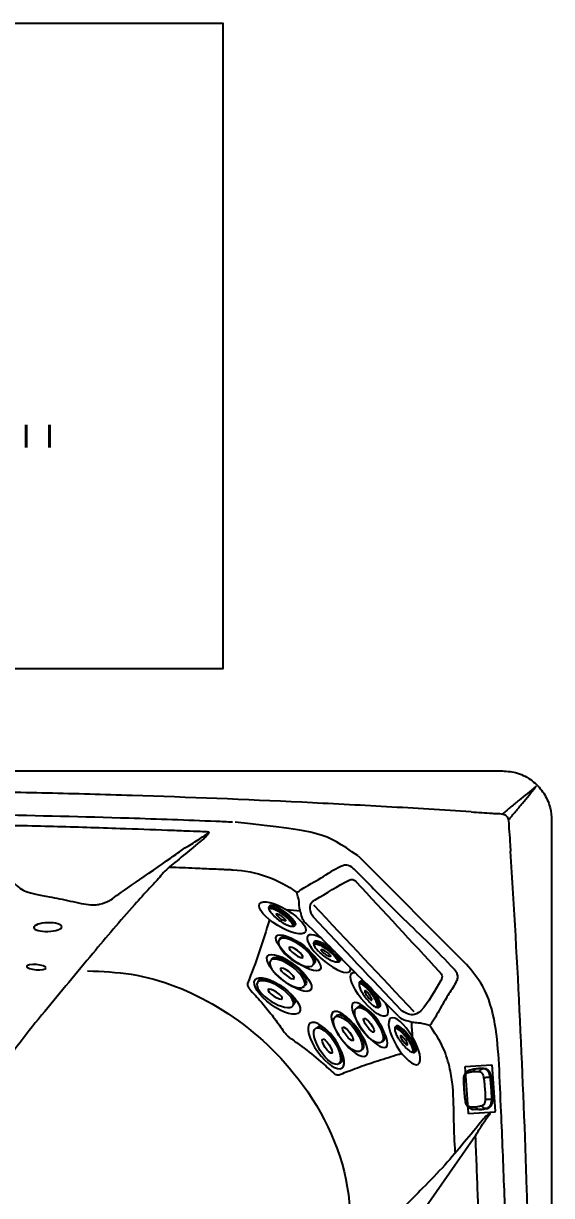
# Model space of a CAD drawing. Extents: x 408 to 498, y 628 to 778.
# Drawn here: x 466.6 to 497.8, y 709.4 to 778.5 of the extents above; entities that cross this region are included whole.
import ezdxf
from ezdxf.enums import TextEntityAlignment as Align

# ---------------------------------------------------------------- set-up
doc = ezdxf.new("R2010")
doc.units = 0
doc.header["$MEASUREMENT"] = 0
for name, color, linetype in [('1', 4, 'Continuous'), ('DIM', 3, 'Continuous'), ('JET', 3, 'Continuous'), ('LIGHT', 1, 'Continuous')]:
    doc.layers.add(name, color=color, linetype=linetype)
doc.styles.add('SIMPLEX', font='simplex')

# ---------------------------------------------------------------- blocks, each defined once
blk = doc.blocks.new('MINI')
at = {"layer": '1', "color": 3}
for p, q in [((0.223, 0.931), (0.327, 0.931)), ((0.391, 0.895), (0.44, 0.828)), ((0.391, 0.895), (0.391, 0.895)), ((0.223, -0.932), (0.327, -0.932)), ((0.327, -0.932), (0.327, -0.932)), ((0.386, -0.902), (0.441, -0.828))]:
    blk.add_line(p, q, dxfattribs=at)
for points in [[(0.223, 0.931, 0.267867), (0.159, 0.895, 0.072378), (0.065, 0.659, 0.034036), (0.019, 0.384, 0.024706), (0, 0, 0.024706), (0.019, -0.384, 0.034036), (0.065, -0.659, 0.072378), (0.159, -0.895, 0.267867), (0.223, -0.932, 0.267867)], [(0.391, 0.895, 0.267867), (0.327, 0.931, 0.267867), (0.264, 0.895, 0.072378), (0.17, 0.659, 0.034036), (0.123, 0.384, 0.024706), (0.104, 0, 0.024706), (0.123, -0.384, 0.034036), (0.17, -0.659, 0.072378), (0.264, -0.895, 0.267867), (0.327, -0.932, 0.267867)], [(0.327, -0.932, 0.238458), (0.386, -0.902, 0.072378)]]:
    blk.add_lwpolyline(points, format="xyb", dxfattribs=at)
for points in [[(0.386, -0.855, 0.267867), (0.445, -0.822, 0.072378), (0.531, -0.605, 0.034036), (0.574, -0.352, 0.024706), (0.591, 0, 0.024706), (0.574, 0.352, 0.034036), (0.531, 0.605, 0.072378), (0.445, 0.822, 0.267867), (0.386, 0.855, 0.267867), (0.328, 0.822, 0.072378), (0.242, 0.605, 0.034036), (0.199, 0.352, 0.024706), (0.182, 0, 0.024706), (0.199, -0.352, 0.034036), (0.242, -0.605, 0.072378), (0.328, -0.822, 0.267867)], [(0.388, 0.343, 0.280852), (0.368, 0.331, 0.066452), (0.337, 0.244, 0.030521), (0.321, 0.143, 0.022038), (0.315, 0.003, 0.022038), (0.321, -0.137, 0.030521), (0.337, -0.238, 0.066452), (0.368, -0.325, 0.280852), (0.388, -0.337, 0.280852), (0.408, -0.325, 0.066452), (0.439, -0.238, 0.030521), (0.454, -0.137, 0.022038), (0.46, 0.003, 0.022038), (0.454, 0.143, 0.030521), (0.439, 0.244, 0.066452), (0.408, 0.331, 0.280852)]]:
    blk.add_lwpolyline(points, format="xyb", close=True, dxfattribs=at)
blk = doc.blocks.new('Pillow Retg')
at = {"layer": '1'}
for points in [[(-5.004, -1.096), (1.142, 4.968)], [(-4.93, -0.332), (0.428, 4.971)], [(2.696, 2.852), (2.692, 2.657), (2.591, 2.517)], [(-4.994, -1.448), (-5.184, -1.025), (-4.93, -0.332)], [(-2.591, -2.517), (-2.875, -2.694), (-3.044, -2.672)]]:
    blk.add_spline(points, degree=3, dxfattribs=at)
for points, knots in [([(0.428, 4.971), (0.583, 5.065), (0.863, 5.236), (1.309, 5.142), (1.832, 4.269), (2.308, 3.587), (2.691, 2.864), (2.696, 2.852)], [0, 0, 0, 0, 0.533921, 0.963649, 1.171047, 3.522005, 3.560627, 3.560627, 3.560627, 3.560627]), ([(-3.044, -2.672), (-3.051, -2.67), (-3.08, -2.662), (-3.724, -2.276), (-4.423, -1.955), (-4.975, -1.464), (-4.994, -1.448)], [11.621374, 11.621374, 11.621374, 11.621374, 11.643352, 11.711054, 13.84981, 13.926258, 13.926258, 13.926258, 13.926258])]:
    blk.add_open_spline(points, degree=3, knots=knots, dxfattribs=at)
blk.add_open_spline([(2.591, 2.517), (0.864, 0.839), (-0.864, -0.839), (-2.591, -2.517)], degree=3, dxfattribs=at)
blk = doc.blocks.new('2018 PULSE')
at = {"layer": '1', "color": 6}
blk.add_line((89.46, 86.548), (89.46, 2.713), dxfattribs=at)
at = {"layer": '1', "linetype": 'Continuous', "lineweight": 25}
for p, q in [((78.055, 84.262), (84.447, 77.87)), ((84.978, 67.769), (81.918, 63.367))]:
    blk.add_line(p, q, dxfattribs=at)
at = {"layer": '1', "color": 3, "linetype": 'Continuous', "lineweight": 25}
for p, q in [((84.375, 71.844), (85.948, 71.951)), ((84.375, 71.844), (85.948, 71.951)), ((85.948, 71.951), (86.135, 69.208)), ((85.948, 71.951), (86.135, 69.208)), ((84.563, 69.1), (84.375, 71.844)), ((84.563, 69.1), (84.375, 71.844)), ((84.64, 71.643), (84.65, 71.647)), ((85.031, 71.724), (85.048, 71.726)), ((85.048, 71.728), (85.108, 71.735)), ((85.048, 71.726), (85.104, 71.734)), ((85.104, 71.734), (85.164, 71.741)), ((85.479, 71.731), (85.538, 71.738)), ((85.535, 71.739), (85.538, 71.738)), ((85.819, 71.233), (85.88, 71.237)), ((85.917, 69.932), (85.978, 69.935)), ((86.14, 69.158), (84.565, 69.05)), ((86.14, 69.158), (84.565, 69.05)), ((84.835, 69.317), (84.817, 69.321)), ((85.148, 69.303), (84.835, 69.317)), ((85.286, 69.31), (85.147, 69.304)), ((85.208, 69.304), (85.147, 69.302)), ((85.347, 69.311), (85.208, 69.305)), ((85.286, 69.31), (85.347, 69.311)), ((85.656, 69.379), (85.716, 69.38)), ((85.724, 69.383), (85.716, 69.38))]:
    blk.add_line(p, q, dxfattribs=at)
for centre, start, end in [((89.016, 87.825), 129.75112, 135.41657), ((88.01, 88.831), 314.5835, 320.24748)]:
    blk.add_arc(centre, 0.718, start, end, dxfattribs=at)
at = {"layer": '1'}
for centre, major_axis, ratio in [((73.6, 80.608), (1.349, -0.827), 0.337864), ((74.531, 78.548), (1.285, -0.984), 0.314637), ((73.997, 77.362), (1.272, -0.992), 0.349071), ((73.29, 76), (1.307, -0.955), 0.381908)]:
    blk.add_ellipse(centre, major_axis=major_axis, ratio=ratio, dxfattribs=at)
blk.add_ellipse((76.334, 78.503), major_axis=(1.239, -1.042), ratio=0.318409, start_param=2.210237, end_param=6.63406, dxfattribs=at)
at = {"layer": '1', "extrusion": (0, 0, -1)}
blk.add_ellipse((78.714, 76.096), major_axis=(-1.028, 1.25), ratio=0.318409, start_param=2.222315, end_param=6.628915, dxfattribs=at)
for centre, major_axis, ratio in [((78.739, 74.293), (-0.97, 1.296), 0.314637), ((77.547, 73.772), (-0.977, 1.284), 0.349071), ((80.788, 73.339), (-0.812, 1.358), 0.337864), ((76.177, 73.08), (-0.94, 1.318), 0.381908)]:
    blk.add_ellipse(centre, major_axis=major_axis, ratio=ratio, dxfattribs=at)
at = {"layer": '1', "color": 6}
for points in [[(2.898, 89.275), (86.562, 89.275)], [(86.562, 89.275), (87.45, 89.142), (88.311, 88.69), (88.933, 88.046), (89.327, 87.266), (89.46, 86.548)]]:
    blk.add_spline(points, degree=3, dxfattribs=at)
at = {"layer": '1', "linetype": 'Continuous', "lineweight": 25}
for points, knots in [([(84.726, 86.858), (83.061, 86.966), (81.397, 87.067), (78.066, 87.255), (76.401, 87.342), (71.403, 87.584), (68.07, 87.717), (63.07, 87.875), (61.403, 87.922), (58.068, 88.001), (56.4, 88.033), (51.398, 88.112), (44.728, 88.164), (38.058, 88.112), (33.056, 88.033), (31.388, 88.001), (28.054, 87.922), (26.387, 87.875), (21.387, 87.717), (18.054, 87.583), (11.392, 87.262), (8.062, 87.074), (2.887, 86.737)], [0, 0, 0, 0, 0.0625, 0.0625, 0.125, 0.125, 0.25, 0.25, 0.3125, 0.3125, 0.375, 0.375, 0.5, 0.625, 0.625, 0.6875, 0.6875, 0.75, 0.75, 0.875, 0.875, 1, 1, 1, 1]), ([(87.043, 4.55), (87.151, 6.214), (87.252, 7.879), (87.44, 11.209), (87.527, 12.875), (87.768, 17.872), (87.901, 21.205), (88.06, 26.205), (88.106, 27.873), (88.185, 31.207), (88.218, 32.875), (88.297, 37.877), (88.349, 44.547), (88.297, 51.217), (88.218, 56.219), (88.185, 57.887), (88.106, 61.221), (88.06, 62.888), (87.901, 67.888), (87.768, 71.221), (87.447, 77.883), (87.259, 81.213), (87.043, 84.541)], [0, 0, 0, 0, 0.0625, 0.0625, 0.125, 0.125, 0.25, 0.25, 0.3125, 0.3125, 0.375, 0.375, 0.5, 0.625, 0.625, 0.6875, 0.6875, 0.75, 0.75, 0.875, 0.875, 1, 1, 1, 1]), ([(66.932, 83.608), (67.438, 83.588), (68.313, 83.552), (69.374, 83.506), (70.022, 83.477), (70.346, 83.462), (70.508, 83.455), (70.589, 83.451), (70.635, 83.449), (70.658, 83.448), (70.67, 83.447)], [0, 0, 0, 0, 0.0426394, 0.0738894, 0.0895144, 0.0973269, 0.1012332, 0.1031863, 0.1041629, 0.1051394, 0.1051394, 0.1051394, 0.1051394]), ([(66.932, 83.608), (67.438, 83.588), (68.313, 83.552), (69.374, 83.506), (70.022, 83.477), (70.346, 83.462), (70.508, 83.455), (70.589, 83.451), (70.635, 83.449), (70.658, 83.448), (70.67, 83.447)], [0, 0, 0, 0, 0.0426394, 0.0738894, 0.0895144, 0.0973269, 0.1012332, 0.1031863, 0.1041629, 0.1051394, 0.1051394, 0.1051394, 0.1051394])]:
    blk.add_open_spline(points, degree=3, knots=knots, dxfattribs=at)
at = {"layer": '1', "color": 3, "linetype": 'Continuous', "lineweight": 25}
for points, knots in [([(88.504, 88.329), (88.349, 88.202), (88.192, 88.075), (87.874, 87.818), (87.714, 87.688), (87.391, 87.424), (87.228, 87.29), (86.902, 87.017), (86.738, 86.878), (86.573, 86.737)], [0, 0, 0, 0, 0.25, 0.25, 0.5, 0.5, 0.75, 0.75, 1, 1, 1, 1]), ([(88.504, 88.329), (88.349, 88.202), (88.192, 88.075), (87.874, 87.818), (87.714, 87.688), (87.391, 87.424), (87.228, 87.29), (86.902, 87.017), (86.738, 86.878), (86.573, 86.737)], [0, 0, 0, 0, 0.25, 0.25, 0.5, 0.5, 0.75, 0.75, 1, 1, 1, 1]), ([(86.921, 86.389), (87.063, 86.553), (87.202, 86.717), (87.475, 87.044), (87.609, 87.206), (87.873, 87.529), (88.003, 87.69), (88.26, 88.007), (88.387, 88.164), (88.514, 88.319)], [0, 0, 0, 0, 0.25, 0.25, 0.5, 0.5, 0.75, 0.75, 1, 1, 1, 1]), ([(86.921, 86.389), (87.063, 86.553), (87.202, 86.717), (87.475, 87.044), (87.609, 87.206), (87.873, 87.529), (88.003, 87.69), (88.26, 88.007), (88.387, 88.164), (88.514, 88.319)], [0, 0, 0, 0, 0.25, 0.25, 0.5, 0.5, 0.75, 0.75, 1, 1, 1, 1]), ([(84.285, 71.088), (84.286, 71.122), (84.288, 71.188), (84.307, 71.283), (84.337, 71.372), (84.379, 71.45), (84.432, 71.518), (84.496, 71.574), (84.562, 71.615), (84.609, 71.631), (84.628, 71.638)], [0, 0, 0, 0, 0.137547, 0.271052, 0.402097, 0.531618, 0.658543, 0.783777, 0.90854, 1, 1, 1, 1]), ([(84.301, 71.084), (84.302, 71.119), (84.304, 71.191), (84.327, 71.289), (84.365, 71.378), (84.419, 71.449), (84.465, 71.47), (84.488, 71.48)], [0, 0, 0, 0, 0.186845, 0.373701, 0.560409, 0.780222, 1, 1, 1, 1]), ([(84.488, 71.48), (84.488, 71.49), (84.487, 71.512), (84.499, 71.543), (84.52, 71.573), (84.564, 71.611), (84.609, 71.637), (84.645, 71.644), (84.65, 71.645)], [0, 0, 0, 0, 0.102403, 0.221152, 0.364105, 0.533857, 0.936042, 1, 1, 1, 1]), ([(84.488, 71.48), (84.555, 71.498), (84.674, 71.528), (84.795, 71.542), (84.848, 71.548)], [0, 0, 0, 0, 0.559986, 1, 1, 1, 1]), ([(84.65, 71.647), (84.713, 71.664), (84.84, 71.698), (84.968, 71.717), (85.032, 71.726)], [0, 0, 0, 0, 0.499931, 1, 1, 1, 1]), ([(84.848, 71.548), (84.848, 71.558), (84.848, 71.579), (84.862, 71.611), (84.885, 71.641), (84.931, 71.68), (85.005, 71.716), (85.07, 71.728), (85.104, 71.734)], [0, 0, 0, 0, 0.075049, 0.162076, 0.266841, 0.391246, 0.685996, 1, 1, 1, 1]), ([(84.848, 71.548), (84.916, 71.552), (85.037, 71.559), (85.159, 71.55), (85.212, 71.545)], [0, 0, 0, 0, 0.559986, 1, 1, 1, 1]), ([(85.104, 71.734), (85.166, 71.738), (85.291, 71.746), (85.416, 71.736), (85.479, 71.731)], [0, 0, 0, 0, 0.5, 1, 1, 1, 1]), ([(85.164, 71.741), (85.226, 71.745), (85.349, 71.753), (85.473, 71.743), (85.535, 71.739)], [0, 0, 0, 0, 0.500001, 1, 1, 1, 1]), ([(85.212, 71.545), (85.213, 71.555), (85.215, 71.577), (85.23, 71.608), (85.255, 71.639), (85.303, 71.678), (85.379, 71.714), (85.445, 71.725), (85.479, 71.731)], [0, 0, 0, 0, 0.07505, 0.162076, 0.266839, 0.391242, 0.685992, 1, 1, 1, 1]), ([(85.212, 71.545), (85.233, 71.54), (85.274, 71.531), (85.333, 71.484), (85.387, 71.411), (85.433, 71.311), (85.449, 71.228), (85.457, 71.187)], [0, 0, 0, 0, 0.186661, 0.373374, 0.560001, 0.780011, 1, 1, 1, 1]), ([(85.457, 71.187), (85.463, 71.189), (85.477, 71.193), (85.51, 71.199), (85.551, 71.205), (85.62, 71.214), (85.714, 71.224), (85.783, 71.23), (85.819, 71.233)], [0, 0, 0, 0, 0.075054, 0.162074, 0.266824, 0.391217, 0.685963, 1, 1, 1, 1]), ([(85.457, 71.187), (85.472, 71.07), (85.502, 70.836), (85.538, 70.414), (85.547, 70.109), (85.552, 69.923)], [0, 0, 0, 0, 0.280017, 0.560061, 1, 1, 1, 1]), ([(85.479, 71.731), (85.498, 71.728), (85.537, 71.72), (85.593, 71.688), (85.647, 71.642), (85.696, 71.581), (85.739, 71.507), (85.774, 71.423), (85.803, 71.331), (85.814, 71.266), (85.819, 71.233)], [0, 0, 0, 0, 0.1255049, 0.2497039, 0.3739919, 0.499776, 0.6256777, 0.7500785, 0.8743863, 1, 1, 1, 1]), ([(85.538, 71.738), (85.558, 71.735), (85.597, 71.727), (85.654, 71.695), (85.707, 71.649), (85.757, 71.588), (85.8, 71.513), (85.835, 71.429), (85.864, 71.336), (85.875, 71.27), (85.88, 71.237)], [0, 0, 0, 0, 0.125114, 0.25021, 0.375201, 0.5, 0.624799, 0.74979, 0.874886, 1, 1, 1, 1]), ([(85.819, 71.233), (85.837, 71.089), (85.874, 70.802), (85.906, 70.366), (85.914, 70.077), (85.917, 69.932)], [0, 0, 0, 0, 0.333331, 0.666669, 1, 1, 1, 1]), ([(85.88, 71.237), (85.899, 71.093), (85.935, 70.806), (85.968, 70.371), (85.975, 70.081), (85.978, 69.935)], [0, 0, 0, 0, 0.333338, 0.666662, 1, 1, 1, 1]), ([(84.381, 69.812), (84.364, 69.953), (84.328, 70.235), (84.296, 70.662), (84.289, 70.946), (84.285, 71.088)], [0, 0, 0, 0, 0.333328, 0.666676, 1, 1, 1, 1]), ([(84.286, 71.088), (84.286, 71.087), (84.286, 71.086), (84.296, 71.084), (84.301, 71.084)], [0, 0, 0, 0, 0.47535, 1, 1, 1, 1]), ([(84.396, 69.82), (84.381, 69.937), (84.351, 70.171), (84.315, 70.593), (84.306, 70.898), (84.301, 71.084)], [0, 0, 0, 0, 0.280017, 0.560061, 1, 1, 1, 1]), ([(84.804, 69.323), (84.786, 69.327), (84.739, 69.335), (84.668, 69.364), (84.595, 69.409), (84.53, 69.468), (84.476, 69.539), (84.432, 69.622), (84.399, 69.714), (84.387, 69.779), (84.381, 69.812)], [0, 0, 0, 0, 0.081449, 0.208423, 0.3356495, 0.464284, 0.5952321, 0.7274057, 0.8617881, 1, 1, 1, 1]), ([(84.396, 69.82), (84.391, 69.818), (84.382, 69.815), (84.382, 69.813), (84.382, 69.812)], [0, 0, 0, 0, 0.523268, 1, 1, 1, 1]), ([(84.64, 69.462), (84.62, 69.467), (84.578, 69.476), (84.52, 69.523), (84.465, 69.596), (84.42, 69.696), (84.404, 69.778), (84.396, 69.82)], [0, 0, 0, 0, 0.186661, 0.373374, 0.560001, 0.780011, 1, 1, 1, 1]), ([(85.552, 69.923), (85.551, 69.887), (85.548, 69.816), (85.526, 69.718), (85.488, 69.629), (85.434, 69.558), (85.387, 69.537), (85.364, 69.527)], [0, 0, 0, 0, 0.186845, 0.373701, 0.560409, 0.780222, 1, 1, 1, 1]), ([(85.552, 69.923), (85.558, 69.923), (85.573, 69.921), (85.606, 69.921), (85.648, 69.921), (85.718, 69.922), (85.812, 69.925), (85.881, 69.929), (85.917, 69.932)], [0, 0, 0, 0, 0.075054, 0.162074, 0.266825, 0.391217, 0.685963, 1, 1, 1, 1]), ([(85.917, 69.932), (85.917, 69.898), (85.915, 69.831), (85.901, 69.736), (85.879, 69.646), (85.848, 69.566), (85.808, 69.497), (85.762, 69.442), (85.712, 69.4), (85.675, 69.386), (85.656, 69.379)], [0, 0, 0, 0, 0.1256137, 0.2499215, 0.3743223, 0.500224, 0.6260081, 0.7502961, 0.8744951, 1, 1, 1, 1]), ([(85.978, 69.935), (85.978, 69.903), (85.977, 69.837), (85.963, 69.742), (85.941, 69.653), (85.911, 69.573), (85.873, 69.504), (85.828, 69.449), (85.778, 69.406), (85.742, 69.39), (85.724, 69.383)], [0, 0, 0, 0, 0.125117, 0.250217, 0.375217, 0.500028, 0.624818, 0.749795, 0.874889, 1, 1, 1, 1]), ([(85.005, 69.459), (84.937, 69.455), (84.816, 69.448), (84.694, 69.457), (84.64, 69.462)], [0, 0, 0, 0, 0.559986, 1, 1, 1, 1]), ([(84.64, 69.462), (84.642, 69.452), (84.644, 69.431), (84.66, 69.401), (84.686, 69.374), (84.735, 69.342), (84.786, 69.322), (84.827, 69.32), (84.835, 69.319)], [0, 0, 0, 0, 0.0982736, 0.2122362, 0.3494282, 0.5123378, 0.8983079, 1, 1, 1, 1]), ([(85.364, 69.527), (85.298, 69.509), (85.179, 69.479), (85.058, 69.465), (85.005, 69.459)], [0, 0, 0, 0, 0.559986, 1, 1, 1, 1]), ([(85.005, 69.459), (85.007, 69.45), (85.01, 69.428), (85.029, 69.399), (85.056, 69.372), (85.107, 69.339), (85.186, 69.314), (85.252, 69.311), (85.286, 69.31)], [0, 0, 0, 0, 0.075048, 0.162077, 0.266843, 0.39125, 0.686, 1, 1, 1, 1]), ([(85.716, 69.38), (85.655, 69.364), (85.533, 69.332), (85.409, 69.318), (85.347, 69.311)], [0, 0, 0, 0, 0.499999, 1, 1, 1, 1]), ([(85.364, 69.527), (85.367, 69.517), (85.372, 69.496), (85.392, 69.467), (85.421, 69.44), (85.474, 69.408), (85.555, 69.383), (85.622, 69.38), (85.656, 69.379)], [0, 0, 0, 0, 0.0750491, 0.1620762, 0.2668413, 0.3912463, 0.6859964, 1, 1, 1, 1])]:
    blk.add_open_spline(points, degree=3, knots=knots, dxfattribs=at)
for points in [[(88.557, 88.377), (88.558, 88.375), (88.56, 88.373), (88.562, 88.372)], [(88.557, 88.377), (88.558, 88.375), (88.56, 88.373), (88.562, 88.372)], [(84.565, 69.05), (84.565, 69.059), (84.564, 69.075), (84.563, 69.092), (84.563, 69.1)], [(84.565, 69.05), (84.565, 69.059), (84.564, 69.075), (84.563, 69.092), (84.563, 69.1)], [(85.656, 69.379), (85.595, 69.363), (85.472, 69.331), (85.348, 69.317), (85.286, 69.31)], [(86.14, 69.158), (86.14, 69.166), (86.138, 69.183), (86.135, 69.199), (86.135, 69.208)], [(86.14, 69.158), (86.14, 69.166), (86.138, 69.183), (86.135, 69.199), (86.135, 69.208)]]:
    blk.add_open_spline(points, degree=3, dxfattribs=at)
at = {"layer": '1'}
for points in [[(70.661, 86.251), (69.679, 86.292), (64.547, 86.479), (48.442, 86.76), (32.133, 86.659), (22.958, 86.413), (18.658, 86.245), (14.824, 85.908), (11.405, 84.262), (8.209, 81.066), (5.013, 77.87), (4.076, 76.597), (3.337, 74.342), (3.108, 72.239), (2.97, 69.182), (2.585, 55.266)], [(84.726, 86.858), (85.958, 86.778), (86.266, 86.758), (86.712, 86.68), (86.864, 86.528), (86.942, 86.081), (86.992, 85.311), (87.024, 84.824), (87.043, 84.541)], [(69.277, 85.669), (69.235, 85.598), (69.128, 85.45), (69.077, 85.391), (69.012, 85.325), (68.792, 85.141), (68.238, 84.684), (67.263, 83.881), (66.839, 83.53), (66.206, 82.84), (65.769, 82.364), (64.884, 81.383), (63.625, 79.944), (62.422, 78.516), (61.004, 76.807), (59.582, 75.099), (56.812, 71.347), (55.051, 67.498), (54.268, 64.308)], [(74.449, 82.104), (74.707, 82.281), (75.876, 82.967), (77.042, 83.658), (77.262, 83.73), (77.659, 83.614), (77.804, 83.493), (78.57, 82.727), (80.741, 80.556), (83.678, 77.619), (83.799, 77.474), (83.884, 77.307), (83.915, 77.077), (83.843, 76.857), (83.409, 76.126), (82.974, 75.395), (82.38, 74.395), (82.289, 74.264)], [(74.65, 81.009), (74.601, 81.226), (74.564, 81.685), (74.491, 81.941), (74.449, 82.104)], [(74.65, 81.009), (73.859, 81.077)], [(80.447, 74.806), (77.727, 77.542), (74.999, 80.27), (74.851, 80.426), (74.693, 80.844), (74.65, 81.009)], [(72.827, 80.503), (72.233, 78.607), (71.543, 76.745)], [(62.112, 77.488), (64.682, 77.282), (69.754, 75.363), (74.235, 71.484), (77.421, 64.736), (77.643, 61.269)], [(86.367, 71.975), (86.123, 74.342), (85.384, 76.597), (84.447, 77.87)], [(71.543, 76.745), (71.535, 76.715), (71.542, 76.622), (71.727, 76.333)], [(71.727, 76.333), (72.443, 75.537), (73.058, 74.766), (73.627, 73.981), (73.707, 73.872), (73.839, 73.711), (73.982, 73.576), (74.123, 73.474), (74.74, 73.032), (75.868, 72.124), (76.605, 71.471), (76.687, 71.405), (76.832, 71.349), (77.039, 71.4), (77.464, 71.565), (78.582, 71.978), (79.852, 72.387), (80.449, 72.571), (80.623, 72.622)], [(80.727, 74.595), (80.597, 74.676), (80.448, 74.806)], [(82.289, 74.264), (82.125, 74.306), (81.615, 74.412), (81.259, 74.449), (80.765, 74.585), (80.727, 74.595)], [(83.781, 66.78), (83.706, 68.631), (83.631, 70.671), (83.471, 71.695), (83.077, 72.935), (82.286, 74.255)], [(84.72, 11.508), (85.557, 12.851), (86.123, 14.749), (86.367, 17.115), (86.49, 19.909), (86.805, 29.184), (86.91, 36.504), (86.953, 42.937), (86.91, 52.586), (86.805, 59.907), (86.677, 64.546), (86.49, 69.182), (86.367, 71.975)], [(85.853, 69.09), (85.573, 68.891), (85.388, 68.682), (84.317, 67.382), (83.164, 66.037), (81.859, 64.672), (79.668, 62.526), (78.111, 61.206), (76.754, 60.271), (74.386, 58.576), (71.427, 56.505), (68.669, 55.165), (66.016, 54.363), (64.55, 54.101)], [(84.978, 67.769), (85.388, 68.439), (85.851, 69.087)], [(85.268, 57.384), (85.209, 60.971), (85.11, 64.371), (84.978, 67.769)], [(51.753, 64.968), (52.531, 64.915), (53.367, 64.716), (54.493, 64.169), (55.234, 63.571), (55.747, 62.979), (56.843, 61.551), (59.255, 58.913), (61.907, 56.519), (63.344, 55.431)]]:
    blk.add_spline(points, degree=3, dxfattribs=at)
for points, knots in [([(55.989, 86.07), (56.054, 85.919), (56.185, 85.617), (56.628, 84.873), (56.954, 84.202), (57.662, 82.702), (58.128, 82.347), (58.603, 82.068), (59.466, 81.944), (61.068, 81.608), (62.111, 81.378), (62.555, 81.369), (62.996, 81.444), (63.512, 81.672), (63.429, 81.658), (65.041, 82.76), (67.554, 84.516), (67.679, 84.633), (68.84, 85.328), (69.117, 85.541), (69.262, 85.652)], [0, 0, 0, 0, 0.526105, 1.052211, 2.369597, 3.402041, 4.234055, 4.99748, 6.698848, 7.631669, 8.564489, 8.846449, 9.128408, 9.924036, 11.264953, 12.60587, 13.946786, 15.287703, 16.187516, 17.160271, 17.160271, 17.160271, 17.160271]), ([(69.276, 85.669), (69.117, 85.676), (68.785, 85.691), (67.808, 85.73), (66.28, 85.788), (63.642, 85.881), (60.043, 86.006), (57.362, 86.054), (55.991, 86.079)], [17.276861, 17.276861, 17.276861, 17.276861, 18.033695, 18.850332, 19.947454, 22.752313, 26.679091, 30.790224, 30.790224, 30.790224, 30.790224])]:
    blk.add_open_spline(points, degree=3, knots=knots, dxfattribs=at)
at = {"layer": '1', "linetype": 'Continuous', "lineweight": 25}
for points in [[(78.055, 84.262), (76, 85.675), (76, 85.675), (70.802, 86.245)], [(70.67, 83.447), (72.042, 83.383), (73.356, 82.912), (74.449, 82.104)]]:
    blk.add_open_spline(points, degree=3, dxfattribs=at)
at = {"layer": '1'}
blk.add_open_spline([(81.191, 74.474), (81.21, 74.186), (81.229, 73.898), (81.248, 73.61)], degree=3, dxfattribs=at)
at = {"layer": 'JET', "extrusion": (0, 0, -1)}
for centre, major_axis, ratio in [((74.402, 78.572), (1.008, -0.739), 0.390628), ((74.402, 78.571), (0.403, -0.296), 0.268339), ((73.89, 77.333), (0.998, -0.753), 0.390628), ((73.889, 77.333), (0.399, -0.301), 0.268339), ((73.171, 76.114), (1.051, -0.677), 0.390628), ((73.17, 76.113), (0.42, -0.271), 0.268339)]:
    blk.add_ellipse(centre, major_axis=major_axis, ratio=ratio, dxfattribs=at)
for centre, major_axis in [((74.477, 78.674), (-1.013, 0.743)), ((73.966, 77.434), (-1.002, 0.757)), ((73.239, 76.22), (-1.056, 0.68))]:
    blk.add_ellipse(centre, major_axis=major_axis, ratio=0.372628, start_param=-0.135711, end_param=3.277304, dxfattribs=at)
at = {"layer": 'JET'}
for centre, major_axis, ratio in [((78.694, 74.283), (-0.74, 1.007), 0.390628), ((77.455, 73.77), (-0.754, 0.997), 0.390628), ((78.694, 74.283), (-0.296, 0.403), 0.268339), ((76.237, 73.05), (-0.678, 1.05), 0.390628), ((77.455, 73.77), (-0.302, 0.399), 0.268339), ((76.236, 73.05), (-0.271, 0.42), 0.268339)]:
    blk.add_ellipse(centre, major_axis=major_axis, ratio=ratio, dxfattribs=at)
for centre, major_axis in [((78.796, 74.358), (0.744, -1.012)), ((77.556, 73.846), (0.757, -1.002)), ((76.343, 73.119), (0.681, -1.055))]:
    blk.add_ellipse(centre, major_axis=major_axis, ratio=0.372628, start_param=-0.135711, end_param=3.277304, dxfattribs=at)
at = {"layer": 'LIGHT', "extrusion": (0, 0, -1)}
for centre, major_axis, ratio in [((59.769, 80.066), (0.827, 0.023), 0.306959), ((59.087, 77.701), (0.567, -0.044), 0.267077)]:
    blk.add_ellipse(centre, major_axis=major_axis, ratio=ratio, dxfattribs=at)
at = {"layer": 'JET'}
for name, p, rotation in [('Pillow Retg', (80.384, 80.101), 88.59277364304432), ('MINI', (78.966, 76.272), 217.1337560372449), ('MINI', (81.07, 73.628), 217.1337560372449)]:
    blk.add_blockref(name, p, dxfattribs=dict(at, rotation=rotation))
at = {"layer": 'JET', "xscale": -1, "rotation": 52.91495523607308}
for p in [(73.745, 80.947), (76.391, 78.846)]:
    blk.add_blockref('MINI', p, dxfattribs=at)

msp = doc.modelspace()

# ---------------------------------------------------------------- linework, layer by layer
at = {"layer": 'DIM', "color": 4}
msp.add_lwpolyline([(427.744, 740.46), (478.41, 740.46), (478.41, 778.484), (427.744, 778.484)], close=True, dxfattribs=at)

# ---------------------------------------------------------------- block references
at = {"layer": '1'}
msp.add_blockref('2018 PULSE', (408.301, 645.145), dxfattribs=at)

# ---------------------------------------------------------------- texts
at = {"layer": 'DIM', "style": 'SIMPLEX'}
msp.add_text('7\'5" X 7\'5"', height=4, dxfattribs=at).set_placement((453.077, 750.818), align=Align.CENTER)

doc.saveas('drawing.dxf')
